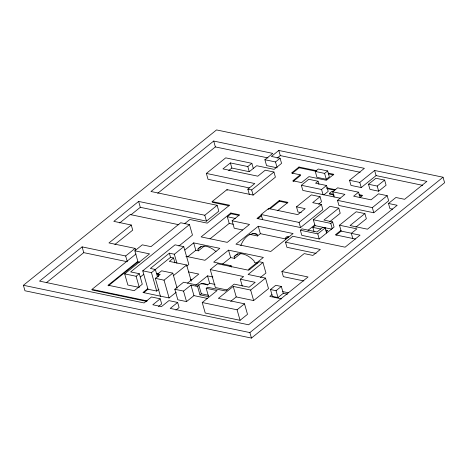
<?xml version="1.0" encoding="UTF-8"?>
<svg xmlns="http://www.w3.org/2000/svg" width="468" height="468" viewBox="0 0 468 468"><rect width="100%" height="100%" fill="white"/><g stroke="black" fill="none" stroke-linecap="round" stroke-linejoin="round"><path stroke-width="0.7" d="M23.4 285.275L216.549 129.928L443.038 177.232L444.6 182.725L251.451 338.071L24.962 290.768L23.4 285.275L249.883 332.584L443.038 177.232M135.644 250.321L135.094 248.391L125.664 255.978L82.111 246.882L39.54 281.122L144.074 302.954L151.497 296.981L160.214 298.8L161.676 303.937L158.488 306.493M130.911 214.853L140.301 207.306L206.47 221.124L218.813 211.197L217.14 205.317L204.791 215.245L138.627 201.427L113.829 221.37L131.251 225.009L132.713 230.145L114.882 244.483M277.173 167.825L266.561 165.608L264.888 159.728L272.768 153.387L213.695 141.049L150.971 191.494L217.14 205.317M119.691 222.967L130.151 214.555L178.881 224.734M46.291 282.777L83.749 252.644L127.308 261.741M157.734 193.284L215.368 146.929L268.035 157.932M131.251 225.009L108.962 242.933L135.094 248.391M249.356 187.931L208.038 179.302L206.365 173.423L225.722 157.856L251.854 163.314L253.317 168.445M251.854 163.314L247.812 166.561L230.391 162.922L222.961 168.901L257.804 176.179L265.233 170.2L273.944 172.019L275.406 177.156L253.124 195.08L226.986 189.622L212.133 201.573L212.343 202.316L229.068 205.809M228.671 170.621L231.853 168.059L249.274 171.697L256.704 165.725L274.125 169.363L281.555 163.385L280.092 158.254L271.381 156.435L278.811 150.456L364.391 168.334L349.532 180.279L350.994 185.416L361.237 187.557L376.091 175.605L422.709 185.34M139.423 262.244L138.019 261.951L134.848 250.813L142.278 244.834L150.989 246.654L180.701 222.756L189.476 224.587L192.471 235.1L178.899 246.022M146.759 301.41L92.167 290.008L91.985 289.382L136.007 253.978M138.019 261.951L108.307 285.849L108.126 285.223L137.844 261.325M184.538 223.768L189.844 219.498L207.266 223.137L229.554 205.212L212.133 201.573M138.569 287.264L127.852 285.024L124.681 273.885L149.549 253.884L134.848 250.813M189.476 224.587L130.648 271.908L139.294 273.71L142.29 284.222L134.257 290.681L108.126 285.223M277.091 158.155L280.274 155.592L360.144 172.277M264.888 159.728L275.5 161.946L280.092 158.254M158.939 289.253L156.704 291.049L147.993 289.23L142.752 270.82L175.05 244.84L183.76 246.665L188.826 264.443L186.703 266.152M124.681 273.885L136.112 276.272L139.294 273.71M249.298 194.284L247.835 189.148L254.808 183.544L206.365 173.423M183.76 246.665L174.348 254.235L169.352 253.188L150.374 268.456L155.37 269.498L157.517 277.033M140.429 276.957L143.822 274.23M247.835 189.148L251.655 189.944L273.944 172.019M142.752 270.82L151.462 272.639L155.37 269.498M154.896 269.896L170.528 257.324L173.564 257.962L174.968 262.876M173.564 257.962L169.317 261.378L186.65 264.993L191.248 281.151M184.883 249.965L193.688 242.88L219.825 248.338L204.966 260.29L185.895 256.306M232.116 220.802L239.546 214.824L230.835 213.004L201.117 236.907L227.249 242.365L249.538 224.441L232.116 220.802L234.228 228.22L242.594 229.969M233.239 224.266L229.221 223.423L227.319 216.748L231.046 213.747L239.089 215.426M158.506 276.676L157.728 273.95L161.647 270.808L172.791 273.136L177.079 288.183M160.571 296.765L155.329 278.355L160.173 274.459L157.728 273.95M147.818 288.604L142.968 292.5L169.1 297.958L176.214 292.237M316.754 170.738L298.976 167.023L291.546 173.002L300.257 174.821L300.468 175.564L293.044 181.537M187.551 256.938L195.805 250.304L198.385 250.842L204.218 246.145M210.015 238.873L229.221 223.423M143.688 292.693L147.993 289.23M198.385 250.842L197.905 249.163L201.088 246.601M292.289 173.318L299.187 167.766L316.257 171.335M155.329 278.355L164.04 280.174L172.791 273.136M173.616 275.476L186.65 264.993M300.257 174.821L292.828 180.794L301.538 182.614L308.968 176.641L326.389 180.279L333.819 174.301L328.132 173.113M262.601 219.644L261.138 214.508L268.568 208.529L297.777 214.631L305.206 208.658L296.496 206.838L297.958 211.975L301.31 212.671M315.268 171.446L318.31 169.001L327.647 170.949L329.32 176.828L326.278 179.273L316.941 177.325L315.268 171.446L324.605 173.394L327.647 170.949M261.425 214.882L256.967 218.462L300.52 227.559L322.85 209.606L321.387 204.469L312.677 202.65L320.065 196.706L321.528 201.843L318.685 204.13M268.111 209.5L279.256 200.538L287.966 202.357L277.512 210.77M257.733 218.761L261.635 215.619M269.995 208.898L279.466 201.281L287.504 202.96M160.214 298.8L152.784 304.773L161.495 306.593L168.925 300.62L177.635 302.439L179.098 307.575L175.909 310.132M340.259 198.227L302.825 190.412L301.357 185.275L308.786 179.297L318.035 181.233L318.954 184.439M207.371 298.426L193.951 295.624L186.527 301.597L177.817 299.777L174.821 289.265L183.573 282.227L198.923 285.433L201.31 293.793L208.582 295.314M187.487 283.175L198.818 274.061L188.364 271.879M249.894 269.673L248.52 269.387L263.379 257.435L228.536 250.158L213.677 262.109L231.098 265.748L231.484 267.099M258.248 226.26L235.966 244.185L270.808 251.462L293.091 233.538L258.248 226.26L260.366 233.678L285.544 238.937A4.306 2.533 51.2 0 1 288.563 237.042M318.035 181.233L315.578 183.21L326.529 185.498L328.203 191.377L323.786 194.928M174.821 289.265L183.532 291.084L190.962 285.111L197.601 286.498L198.923 285.433M227.091 289.967L215.368 287.522L210.261 269.586L217.532 263.741L248.684 270.247L259.26 261.747L262.946 262.513L265.941 273.025L260.442 277.454M195.63 285.451L207.529 275.88L212.887 276.998M222.394 264.221L230.648 257.581L234.597 258.406L240.967 253.282M249.467 234.298L257.505 235.977L260.366 233.678M234.597 258.406L234.123 256.727L237.838 253.738M177.635 302.439L170.206 308.412L248.602 324.786L308.032 276.986L281.9 271.528L283.362 276.664L303.849 280.94M296.496 206.838L311.355 194.887L320.065 196.706M301.357 185.275L321.557 189.493L326.529 185.498M229.987 266.643L231.098 265.748M198.256 285.006A19.1 12.542 -78.2 0 1 207.657 284.895L209.641 283.298L215.005 284.421M197.601 286.498L199.982 294.858L208.582 296.654L206.201 288.294L207.529 287.229L225.617 291.008L234.175 284.129L249.087 287.241L255.212 282.315L240.3 279.203L242.266 286.1M199.982 294.858L201.31 293.793M334.21 195.115L329.554 194.144L329.343 193.401L331.794 191.43L333.128 191.704M334.146 196.952L332.684 191.816L337.65 187.82L358.593 192.196L360.056 197.332L362.519 195.349L358.991 194.612M261.138 214.508L299.058 222.429L321.387 204.469M230.724 301.351L236.229 296.928L253.65 300.567L268.503 288.616L265.514 278.103L250.655 290.055L233.234 286.416L218.375 298.362L244.507 303.82L247.502 314.332L240.072 320.311L205.23 313.034L202.234 302.521L217.094 290.569L206.201 288.294M285.544 238.937L288.335 236.691M316.099 253.393L286.948 247.309L285.486 242.172L292.828 236.264L345.091 247.18L360.038 235.164L351.328 233.345L352.79 238.475M329.776 221.686L340.23 213.273L338.768 208.137L323.909 220.089L332.619 221.908L334.082 227.044L319.229 238.996L301.801 235.357L300.339 230.221L302.024 228.864L317.011 231.993L322.756 227.378L325.19 227.887L326.652 233.017M331.748 229.133L315.022 225.634L313.349 219.761L330.057 206.318L338.768 208.137M358.593 192.196L353.627 196.191L371.048 199.83L378.477 193.851L387.188 195.671L388.651 200.807L373.792 212.759L338.949 205.481L337.486 200.345L344.916 194.372L332.684 191.816M349.532 180.279L359.775 182.421L374.628 170.469L426.898 181.385L404.609 199.309L395.899 197.49L388.469 203.469L389.932 208.605L392.611 209.161M240.3 279.203L243.6 276.553L210.261 269.586M262.946 262.513L248.093 274.464L265.514 278.103M308.02 230.361L314.812 224.892M313.999 231.385L312.858 227.378L315.022 225.634M368.486 184.24L375.909 178.267L384.626 180.086L386.088 185.217L378.659 191.196L369.948 189.376L368.486 184.24L377.196 186.059L384.626 180.086M300.339 230.221L317.766 233.86L325.19 227.887M313.349 219.761L330.771 223.4L332.619 221.908M326.137 231.882L327.846 230.508L325.705 230.057M281.9 271.528L304.188 253.603L312.899 255.423L320.328 249.45L285.486 242.172M351.608 233.28L341.154 231.093L339.481 225.219L356.189 211.776L364.9 213.595L366.362 218.731L355.908 227.144M202.234 302.521L237.077 309.798L244.507 303.82M340.944 230.355L335.369 234.837L355.469 239.037M336.135 235.135L341.154 231.093M283.28 293.313L278.004 297.554L272.429 296.39L270.481 289.54L275.751 285.299L281.326 286.463L283.28 293.313L287.457 294.185M364.9 213.595L350.041 225.547L367.468 229.185L397.18 205.288L388.469 203.469M337.486 200.345L372.329 207.622L387.188 195.671M270.481 289.54L276.05 290.704L281.326 286.463M271.943 294.676L269.79 296.408L281.637 298.882M351.328 233.345L356.903 228.858L339.481 225.219M328.343 173.856L333.321 174.897M326.553 187.838L335.72 189.751M326.763 188.581L334.521 190.201M359.202 195.355L362.021 195.946M329.343 193.401L333.333 194.232M312.858 227.378L320.709 229.016M227.319 216.748L235.357 218.427M252.34 233.321L257.031 234.298L257.505 235.977M257.254 263.139L254.504 262.56L254.03 260.887A18.732 11.039 51.2 0 0 234.123 256.727M282.789 291.599L288.364 292.763M190.482 279.297L191.874 279.589M156.546 273.634L158.64 274.067M200.959 283.497L207.657 284.895M91.985 289.382L147.291 300.93M374.628 170.469L376.091 175.605M377.196 186.059L378.659 191.196M372.329 207.622L373.792 212.759M359.775 182.421L361.237 187.557M324.605 173.394L326.278 179.273M321.557 189.493L323.019 194.629M330.771 223.4L332.233 228.536M298.976 167.023L299.187 167.766M317.766 233.86L319.229 238.996M278.811 150.456L280.274 155.592M299.058 222.429L300.52 227.559M275.5 161.946L276.962 167.082M279.256 200.538L279.466 201.281M247.812 166.561L249.274 171.697M251.655 189.944L253.124 195.08M276.05 290.704L278.004 297.554M230.391 162.922L231.853 168.059M213.695 141.049L215.368 146.929M226.986 189.622L227.202 190.365M230.835 213.004L231.046 213.747M250.655 290.055L253.65 300.567M228.536 250.158L230.648 257.581M249.883 332.584L251.451 338.071M233.234 286.416L236.229 296.928M237.077 309.798L240.072 320.311M204.791 215.245L206.47 221.124M207.529 275.88L209.641 283.298M193.688 242.88L195.805 250.304M190.962 285.111L193.951 295.624M174.348 254.235L176.939 263.332M183.532 291.084L186.527 301.597M169.352 253.188L170.528 257.324M164.04 280.174L169.1 297.958M138.627 201.427L140.301 207.306M151.462 272.639L156.704 291.049M136.112 276.272L139.283 287.411M125.664 255.978L127.126 261.115M82.111 246.882L83.749 252.644M197.905 249.163A18.732 11.039 51.2 0 1 216.035 251.608M240.815 245.583A18.732 12.303 -78.2 0 1 257.031 234.298"/></g></svg>
